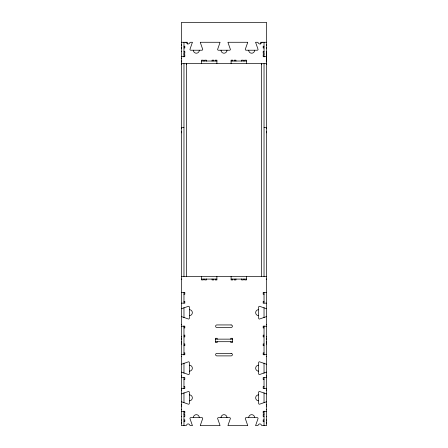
<?xml version="1.0" encoding="UTF-8"?>
<svg xmlns="http://www.w3.org/2000/svg" width="448" height="448" viewBox="0 0 448 448"><rect width="100%" height="100%" fill="white"/><g stroke="black" fill="none" stroke-linecap="round" stroke-linejoin="round"><path stroke-width="0.67" d="M266.594 51.929L266.594 61.018L266.218 61.018M266.594 42.274L266.594 22.4L181.406 22.4L181.406 425.6L185.763 425.6A0.851 0.851 0 0 0 186.564 425.034A1.702 1.702 0 0 1 189.778 425.034A0.851 0.851 0 0 0 190.579 425.6L192.377 425.6A0.851 0.851 0 0 0 192.338 425.354L189.941 418.499A0.851 0.851 0 0 1 190.792 417.648L201.869 417.648A0.851 0.851 0 0 1 202.72 418.499L200.318 425.354A0.851 0.851 0 0 0 200.284 425.6L220.046 425.6A0.851 0.851 0 0 0 220.013 425.354L217.61 418.499A0.851 0.851 0 0 1 218.462 417.648L229.538 417.648A0.851 0.851 0 0 1 230.39 418.499L227.987 425.354A0.851 0.851 0 0 0 227.954 425.6L247.716 425.6A0.851 0.851 0 0 0 247.682 425.354L245.28 418.499A0.851 0.851 0 0 1 246.131 417.648L257.208 417.648A0.851 0.851 0 0 1 258.059 418.499L255.662 425.354A0.851 0.851 0 0 0 255.623 425.6L257.421 425.6A0.851 0.851 0 0 0 258.222 425.034A1.702 1.702 0 0 1 261.436 425.034A0.851 0.851 0 0 0 262.237 425.6L266.594 425.6L266.594 42.274L260.63 42.274L260.63 43.982M181.406 42.274L187.37 42.274L187.37 43.982M181.406 44.834L181.726 44.834M266.274 44.834L266.594 44.834M181.406 45.685L181.726 45.685M266.274 45.685L266.594 45.685M183.966 46.25L184.817 46.25L184.817 47.953L183.966 47.953M264.034 46.25L263.183 46.25L263.183 47.953L264.034 47.953M181.406 47.852L181.726 47.852M266.274 47.852L266.594 47.852M181.406 47.953L181.726 47.953M266.274 47.953L266.594 47.953M181.406 51.503L181.726 51.503M183.966 51.503L184.817 51.503L184.817 53.206L183.966 53.206M264.034 51.503L263.183 51.503L263.183 53.206L264.034 53.206M266.274 51.503L266.594 51.503M183.966 54.768L184.817 54.768L184.817 56.476L181.406 56.476M264.034 54.768L263.183 54.768L263.183 56.476L266.594 56.476M181.406 58.178L181.726 58.178M266.274 58.178L266.594 58.178M181.406 61.018L181.782 61.018M201.566 61.018L217.017 61.018M230.983 61.018L246.434 61.018M181.406 61.869L181.726 61.869M266.274 61.869L266.594 61.869M181.406 63.571L266.594 63.571M181.406 64.422L181.726 64.422M186.2 64.422L186.519 64.422M261.481 64.422L261.8 64.422M266.274 64.422L266.594 64.422M181.406 127.462L183.966 127.462M264.034 127.462L266.594 127.462M181.406 128.604L181.726 128.604M266.274 128.604L266.594 128.604M181.406 131.684L181.726 131.684M266.274 131.684L266.594 131.684M181.406 132.782L181.726 132.782M266.274 132.782L266.594 132.782M181.406 276.528L266.594 276.528M181.406 279.087L181.782 279.087M201.566 279.087L216.899 279.087M231.101 279.087L246.434 279.087M266.218 279.087L266.594 279.087M181.406 292.499L184.817 292.499L184.817 294.207L183.966 294.207M266.594 292.499L263.183 292.499L263.183 294.207L264.034 294.207M183.966 301.448L184.817 301.448L184.817 303.15L181.406 303.15M264.034 301.448L263.183 301.448L263.183 303.15L266.594 303.15M181.406 324.514L181.726 324.514M266.274 324.514L266.594 324.514M181.406 326.222L184.817 326.222L184.817 327.925L183.966 327.925M266.594 326.222L263.183 326.222L263.183 327.925L264.034 327.925M183.966 335.166L184.817 335.166L184.817 336.868L183.966 336.868M264.034 335.166L263.183 335.166L263.183 336.868L264.034 336.868M181.406 336.868L181.726 336.868M266.274 336.868L266.594 336.868M181.406 338.285L181.726 338.285M266.274 338.285L266.594 338.285M181.406 338.57L181.726 338.57M266.274 338.57L266.594 338.57M181.406 339.142L181.726 339.142M215.482 339.142L232.518 339.142M266.274 339.142L266.594 339.142M181.406 341.695L181.726 341.695M215.482 341.695L232.518 341.695M266.274 341.695L266.594 341.695M181.406 342.261L181.726 342.261M266.274 342.261L266.594 342.261M181.406 342.546L181.726 342.546M266.274 342.546L266.594 342.546M181.406 343.969L181.726 343.969M183.966 343.969L184.817 343.969L184.817 345.671L183.966 345.671M264.034 343.969L263.183 343.969L263.183 345.671L264.034 345.671M266.274 343.969L266.594 343.969M183.966 352.912L184.817 352.912L184.817 354.614L181.406 354.614M264.034 352.912L263.183 352.912L263.183 354.614L266.594 354.614M181.406 356.317L181.726 356.317M266.274 356.317L266.594 356.317M181.406 375.978L181.726 375.978M266.274 375.978L266.594 375.978M181.406 377.686L184.817 377.686L184.817 379.389L183.966 379.389M266.594 377.686L263.183 377.686L263.183 379.389L264.034 379.389M183.966 386.63L184.817 386.63L184.817 388.332L181.406 388.332M264.034 386.63L263.183 386.63L263.183 388.332L266.594 388.332M181.406 390.034L181.726 390.034M266.274 390.034L266.594 390.034M181.406 404.303L181.726 404.303M266.274 404.303L266.594 404.303M181.406 406.006L181.726 406.006M266.274 406.006L266.594 406.006M181.406 409.702L181.726 409.702M266.274 409.702L266.594 409.702M181.406 411.404L184.817 411.404L184.817 413.106L183.966 413.106M266.594 411.404L263.183 411.404L263.183 413.106L264.034 413.106M183.966 414.669L184.817 414.669L184.817 416.371L183.966 416.371M264.034 414.669L263.183 414.669L263.183 416.371L264.034 416.371M181.406 416.371L181.726 416.371M266.274 416.371L266.594 416.371M183.966 419.922L184.817 419.922L184.817 421.624L183.966 421.624M264.034 419.922L263.183 419.922L263.183 421.624L264.034 421.624M181.406 420.028L181.726 420.028M266.274 420.028L266.594 420.028M181.406 422.195L181.726 422.195M266.274 422.195L266.594 422.195M181.406 423.046L181.726 423.046M266.274 423.046L266.594 423.046M264.034 42.274L264.034 56.969M264.034 63.571L264.034 276.528M264.034 292.499L264.034 303.15M264.034 307.563L264.034 317.738M264.034 325.898L264.034 355.04M264.034 363.098L264.034 373.268M264.034 377.474L264.034 388.651M264.034 392.711L264.034 402.522M264.034 411.085L264.034 425.6M261.481 63.286L261.481 276.528M246.434 63.571L246.434 60.166L244.726 60.166L244.726 61.018M246.434 276.528L246.434 279.938L244.726 279.938L244.726 279.087M243.309 61.018L243.309 60.166L241.606 60.166L241.606 61.174M243.309 279.087L243.309 279.938L241.606 279.938L241.606 278.925M235.928 61.174L235.928 60.166L234.22 60.166L234.22 61.018M235.928 278.925L235.928 279.938L234.22 279.938L234.22 279.087M232.803 61.018L232.803 60.166L231.101 60.166L231.101 63.571M232.803 279.087L232.803 279.938L231.101 279.938L231.101 276.528M230.815 339.142L230.815 338.285L232.518 338.285L232.518 342.546L230.815 342.546L230.815 341.695M217.185 339.142L217.185 338.285L215.482 338.285L215.482 342.546L217.185 342.546L217.185 341.695M216.899 63.571L216.899 60.166L215.197 60.166L215.197 61.018M216.899 276.528L216.899 279.938L215.197 279.938L215.197 279.087M213.78 61.018L213.78 60.166L212.072 60.166L212.072 61.174M213.78 279.087L213.78 279.938L212.072 279.938L212.072 278.925M206.394 61.174L206.394 60.166L204.691 60.166L204.691 61.018M206.394 278.925L206.394 279.938L204.691 279.938L204.691 279.087M203.274 61.018L203.274 60.166L201.566 60.166L201.566 63.571M203.274 279.087L203.274 279.938L201.566 279.938L201.566 276.528M186.519 63.286L186.519 276.528M183.966 42.274L183.966 56.969M183.966 63.571L183.966 276.528M183.966 292.499L183.966 303.15M183.966 307.563L183.966 317.738M183.966 325.898L183.966 355.04M183.966 363.098L183.966 373.268M183.966 377.474L183.966 388.651M183.966 392.711L183.966 402.522M183.966 411.085L183.966 425.6M181.406 316.607A0.851 0.851 0 0 1 181.653 316.646L188.507 319.043A0.851 0.851 0 0 0 189.358 318.192L189.358 307.115A0.851 0.851 0 0 0 188.507 306.264L181.653 308.666A0.851 0.851 0 0 1 181.406 308.7M189.358 309.674A2.979 2.979 0 0 1 192.338 312.654A2.979 2.979 0 0 1 189.358 315.638M266.594 308.7A0.851 0.851 0 0 1 266.347 308.666L259.493 306.264A0.851 0.851 0 0 0 258.642 307.115L258.642 318.192A0.851 0.851 0 0 0 259.493 319.043L266.347 316.646A0.851 0.851 0 0 1 266.594 316.607M258.642 315.638A2.979 2.979 0 0 1 255.662 312.654A2.979 2.979 0 0 1 258.642 309.674M181.406 364.224A0.851 0.851 0 0 0 181.653 364.19L188.507 361.788A0.851 0.851 0 0 1 189.358 362.645L189.358 373.716A0.851 0.851 0 0 1 188.507 374.567L181.653 372.17A0.851 0.851 0 0 0 181.406 372.131M189.358 365.198A2.979 2.979 0 0 1 192.338 368.178A2.979 2.979 0 0 1 189.358 371.162M181.406 393.882A0.851 0.851 0 0 0 181.653 393.848L188.507 391.451A0.851 0.851 0 0 1 189.358 392.302L189.358 403.374A0.851 0.851 0 0 1 188.507 404.225L181.653 401.828A0.851 0.851 0 0 0 181.406 401.794M189.358 394.856A2.979 2.979 0 0 1 192.338 397.835A2.979 2.979 0 0 1 189.358 400.82M266.594 401.794A0.851 0.851 0 0 0 266.347 401.828L259.493 404.225A0.851 0.851 0 0 1 258.642 403.374L258.642 392.302A0.851 0.851 0 0 1 259.493 391.451L266.347 393.848A0.851 0.851 0 0 0 266.594 393.882M258.642 400.82A2.979 2.979 0 0 1 255.662 397.835A2.979 2.979 0 0 1 258.642 394.856M266.594 372.131A0.851 0.851 0 0 0 266.347 372.17L259.493 374.567A0.851 0.851 0 0 1 258.642 373.716L258.642 362.645A0.851 0.851 0 0 1 259.493 361.788L266.347 364.19A0.851 0.851 0 0 0 266.594 364.224M258.642 371.162A2.979 2.979 0 0 1 255.662 368.178A2.979 2.979 0 0 1 258.642 365.198M248.69 417.648A2.979 2.979 0 0 1 251.67 414.669A2.979 2.979 0 0 1 254.654 417.648M193.346 417.648A2.979 2.979 0 0 1 196.33 414.669A2.979 2.979 0 0 1 199.31 417.648M221.021 417.648A2.979 2.979 0 0 1 224 414.669A2.979 2.979 0 0 1 226.979 417.648M226.979 50.226A2.979 2.979 0 0 1 224 53.206A2.979 2.979 0 0 1 221.021 50.226M199.31 50.226A2.979 2.979 0 0 1 196.33 53.206A2.979 2.979 0 0 1 193.346 50.226M185.763 42.274A0.851 0.851 0 0 1 186.564 42.846A1.702 1.702 0 0 0 189.778 42.846A0.851 0.851 0 0 1 190.579 42.274L192.377 42.274A0.851 0.851 0 0 1 192.338 42.521L189.941 49.375A0.851 0.851 0 0 0 190.792 50.226L201.869 50.226A0.851 0.851 0 0 0 202.72 49.375L200.318 42.521A0.851 0.851 0 0 1 200.284 42.274L220.046 42.274A0.851 0.851 0 0 1 220.013 42.521L217.61 49.375A0.851 0.851 0 0 0 218.462 50.226L229.538 50.226A0.851 0.851 0 0 0 230.39 49.375L227.987 42.521A0.851 0.851 0 0 1 227.954 42.274L247.716 42.274A0.851 0.851 0 0 1 247.682 42.521L245.28 49.375A0.851 0.851 0 0 0 246.131 50.226L257.208 50.226A0.851 0.851 0 0 0 258.059 49.375L255.662 42.521A0.851 0.851 0 0 1 255.623 42.274L257.421 42.274A0.851 0.851 0 0 1 258.222 42.846A1.702 1.702 0 0 0 261.436 42.846A0.851 0.851 0 0 1 262.237 42.274M254.654 50.226A2.979 2.979 0 0 1 251.67 53.206A2.979 2.979 0 0 1 248.69 50.226M231.101 324.94L216.899 324.94A1.277 1.277 0 0 0 215.622 326.222A1.277 1.277 0 0 0 216.899 327.499L231.101 327.499A1.277 1.277 0 0 0 232.378 326.222A1.277 1.277 0 0 0 231.101 324.94M231.101 353.338L216.899 353.338A1.277 1.277 0 0 0 215.622 354.614A1.277 1.277 0 0 0 216.899 355.891L231.101 355.891A1.277 1.277 0 0 0 232.378 354.614A1.277 1.277 0 0 0 231.101 353.338"/></g></svg>
